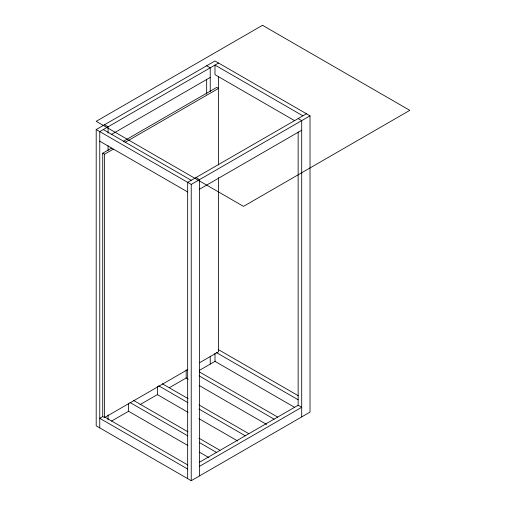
<?xml version="1.0" encoding="UTF-8"?>
<svg xmlns="http://www.w3.org/2000/svg" width="506" height="506" viewBox="0 0 506 506"><rect width="100%" height="100%" fill="white"/><g stroke="black" fill="none" stroke-linecap="round" stroke-linejoin="round"><path stroke-width="0.76" d="M96.197 129.549L214.987 60.967L310.02 115.83L310.02 412.118L191.23 480.7L96.197 425.831L96.197 129.549L191.23 184.412L310.02 115.83M218.548 63.022L99.758 131.604L99.758 427.893M111.478 134.438L210.237 77.424M187.663 469.043L99.758 418.291L102.731 416.577L102.731 153.21L111.605 148.081M123.217 141.383L216.77 87.367L218.548 88.398L124.995 142.407M102.731 153.21L104.508 154.235L113.388 149.112M306.459 113.774L187.663 182.356L187.663 478.644M199.541 189.212L301.702 130.232M102.731 416.577L104.508 417.602L187.821 369.507M199.427 362.802L218.548 351.765L218.548 177.498M111.478 421.125L128.505 411.296M140.086 404.61L157.79 394.383M169.371 387.704L186.398 377.868M199.339 370.398L215.354 361.151M199.383 462.275L298.142 405.255L301.702 407.317L199.541 466.298M302.892 115.83L214.987 65.078L214.987 74.679L294.713 120.713M206.669 65.767L210.237 67.823L210.237 91.523M298.142 118.575L301.702 120.63L301.702 416.919M104.508 124.748L108.075 126.804L108.075 133.122M195.98 177.555L199.541 179.611L199.541 475.899M103.325 129.549L191.23 180.3M99.758 141.206L187.663 191.957M218.548 349.703L298.281 395.736M216.347 352.549L298.123 399.759M294.713 407.393L214.987 361.366L214.987 353.239M199.282 371.847L277.649 417.089M199.13 375.869L274.088 419.145M188.226 379.177L186.183 377.995L186.183 369.873M199.13 385.471L266.592 424.42M162.299 383.757L188.194 398.703M199.098 405.002L248.844 433.718M158.739 385.812L188.036 402.732M198.94 409.025L245.277 435.78M188.036 412.333L157.372 394.629L157.372 386.502M198.94 418.626L237.782 441.049M133.495 400.385L188.011 431.858M198.909 438.158L220.034 450.353M129.928 402.447L187.852 435.887M199.434 442.573L216.473 452.408M187.852 445.489L128.568 411.258L128.568 403.87M199.434 452.174L208.978 457.683M104.685 417.02L187.821 465.014M298.142 132.003L298.142 405.376M218.548 76.45L218.548 164.943M210.237 356.205L210.237 364.105M206.669 79.195L206.669 94.211M191.23 184.412L191.23 480.7M108.075 145.766L108.075 150.51M108.075 414.964L108.075 419.929M104.508 154.235L104.508 417.602M262.506 25.3L96.197 121.32L243.494 206.359L409.803 110.346L262.506 25.3"/></g></svg>
